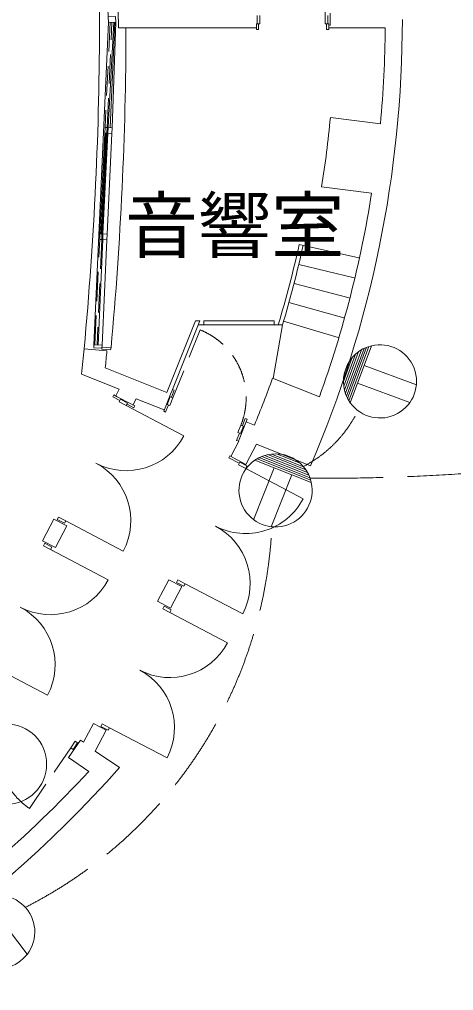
# Model space of a CAD drawing. Units: millimetres, scale not verified. Extents: x -50538 to 33462, y -30616 to 28184.
# Drawn here: x -2140 to 3202, y -13810 to -1873 of the extents above; entities that cross this region are included whole.
import ezdxf
from ezdxf.enums import TextEntityAlignment as Align

# ---------------------------------------------------------------- set-up
doc = ezdxf.new("R2010")
doc.units = ezdxf.units.MM
doc.header["$LTSCALE"] = 300
doc.linetypes.add('DASHED1', pattern=[1.8, 1.2, -0.6])
doc.linetypes.add('DASHED3', pattern=[4, 3, -1])
for name, color, linetype, lineweight in [('1-0_130', 7, 'Continuous', 9), ('8-1', 7, 'Continuous', 9), ('8-2', 7, 'Continuous', 9)]:
    doc.layers.add(name, color=color, linetype=linetype, lineweight=lineweight)
doc.layers.add('1-A', color=7, linetype='Continuous')
doc.styles.add('HG創英角ｺﾞｼｯｸUB', font='')
doc.styles.get('HG創英角ｺﾞｼｯｸUB').set_extended_font_data('HG創英角ｺﾞｼｯｸUB')

msp = doc.modelspace()

# ---------------------------------------------------------------- linework, layer by layer
at = {"layer": '1-0_130'}
for p, q in [((-1222.9, -5873.3), (-1043.1, -1909.5)), ((-979.9, -1906.7), (-1049.1, -3202.2)), ((-1024.1, -3203.3), (-965.2, -1906)), ((784.9, -1925.9), (784.9, -1825.9)), ((1654.9, -1925.9), (1654.9, -1825.9)), ((1684.9, -1798.3), (1684.9, -1948.3)), ((799.9, -1998.5), (799.9, -1925.9)), ((2361, -1978.3), (1664.9, -1978.3)), ((1685.7, -3077.6), (2301.2, -3155.2)), ((-1064.7, -3271.5), (-1124.2, -4508.1)), ((-1111.8, -4508.7), (-1052.3, -3272.1)), ((-1002.3, -3274.4), (-1061.8, -4510.9)), ((2193.7, -4008.4), (1578.3, -3930.9)), ((-1173, -5875.6), (-1114.9, -4578.6)), ((1301.4, -4641.1), (2034, -4801.8)), ((1977.4, -5049), (1296.5, -4886.4)), ((1238.5, -5119.8), (1916.2, -5295.1)), ((1850.4, -5540), (1176.1, -5352.2)), ((-327, -6459.7), (25, -5578.3)), ((25, -5578.3), (78.8, -5578.3)), ((128.8, -5628.3), (128.8, -5578.3)), ((1109.4, -5583.5), (1780.1, -5783.7)), ((1095.9, -5628.3), (58.8, -5628.3)), ((1095.9, -5628.3), (983.7, -6286.6)), ((-1063.8, -5947.8), (-1344.4, -5921.9)), ((-1124.8, -5900.8), (-1012.8, -5911.2)), ((-327, -6459.7), (-1083.4, -6155.3)), ((-911.6, -6418.4), (-1374.4, -6232.2)), ((974.4, -6282.9), (1551.1, -6511.5)), ((-911.6, -6418.4), (-955.1, -6501.1)), ((-274.2, -6462.2), (-257.5, -6420.4)), ((-701.9, -6535.2), (-742.7, -6612.8)), ((-701.9, -6535.2), (-358.5, -6673.3)), ((-273.2, -6459.8), (-347.4, -6645.5)), ((-809.3, -6589.1), (-825.6, -6620.1)), ((-348.3, -6647.9), (-365, -6689.7)), ((571, -7015.1), (645.2, -6829.3)), ((751.3, -6861.3), (648.9, -6820)), ((531.1, -7047.6), (566.4, -6959.4)), ((571, -7015.1), (554.3, -7056.9)), ((559.3, -7058.9), (461, -7245.9)), ((559.3, -7058.9), (531.1, -7047.6)), ((777.3, -7095.6), (646.8, -7343.6)), ((777.3, -7095.6), (1441.4, -7360.8)), ((646.8, -7343.6), (447.7, -7238.9)), ((487.5, -7259.8), (531.8, -7283.1)), ((643.6, -7392.7), (1351.6, -7765.1)), ((-1675.2, -8020.6), (-1658.9, -7989.6)), ((-1717.6, -8015.3), (-1857.2, -8280.8)), ((-1558.3, -8099), (-1717.6, -8015.3)), ((-1697.9, -8364.6), (-1558.3, -8099)), ((-1857.2, -8280.8), (-1697.9, -8364.6)), ((-1828.8, -8312.7), (-1845.1, -8343.6)), ((-1845.1, -8343.6), (-1756.6, -8390.2)), ((-1756.6, -8390.2), (-1730, -8404.2)), ((-301.5, -8760), (-441.1, -9025.5)), ((-142.1, -8843.8), (-301.5, -8760)), ((-206, -8793.3), (-189.7, -8762.3)), ((-101.2, -8808.8), (606.9, -9181.2)), ((-281.8, -9109.3), (-142.1, -8843.8)), ((-441.1, -9025.5), (-281.8, -9109.3)), ((-359.6, -9085.3), (-375.9, -9116.3)), ((-375.9, -9116.3), (-287.4, -9162.9)), ((-271.1, -9131.9), (-359.6, -9085.3)), ((-260.8, -9176.8), (-287.4, -9162.9)), ((-2501.3, -9806.3), (-1793.3, -10178.7)), ((-1351.9, -10757.4), (-1230.1, -10525.7)), ((-1230.1, -10525.7), (-1070.8, -10609.5)), ((-1070.8, -10609.5), (-1206.8, -10868.2)), ((-1048.4, -10609.9), (-1032.1, -10579)), ((-1389.1, -10732), (-1351.9, -10757.4)), ((-1206.8, -10868.2), (-909.7, -11070.4))]:
    msp.add_line(p, q, dxfattribs=at)
at = {"layer": '1-0_130', "linetype": 'DASHED1'}
for p, q in [((-1023, -1908.6), (-1086.5, -3200.5)), ((-1061.6, -3201.6), (-1001.4, -1907.6)), ((-1210.4, -5873.9), (-1152.4, -4576.9)), ((-1127.4, -4578), (-1185.5, -5875)), ((82.9, -5689.5), (-250.9, -6525.3)), ((-2015.6, -11572.6), (-1509.2, -10828.6))]:
    msp.add_line(p, q, dxfattribs=at)
at = {"layer": '1-0_130'}
for points in [[(-1222.9, 2126.7), (-1224.5, 2161.7), (-1124.6, 2166.2), (-1123, 2131.3), (-1098.9, 1601.8), (-1095.7, 1531.9), (-1183.1, 1527.9), (-1046.3, -1839.6), (-1043.1, -1909.5), (-955.7, -1905.6), (-958.9, -1835.6), (-1046.3, -1839.6)], [(1619.9, -1025.9), (1619.9, -1925.9), (1664.9, -1925.9), (1664.9, -1998.5), (1639.9, -1998.5), (1639.9, -1925.9)], [(774.9, -1978.3), (-922.1, -1978.3), (-925.3, -1768.3), (774.9, -1768.3)], [(-955.7, -1905.6), (-999.1, -3204.5), (-1049.1, -3202.2), (-1052.3, -3272.1), (-1002.3, -3274.4), (-999.1, -3204.5)], [(819.9, -1825.9), (819.9, -1925.9), (774.9, -1925.9), (774.9, -1998.5), (799.9, -1998.5)], [(-1089.7, -3270.4), (-1149.2, -4507), (-1124.2, -4508.1), (-1127.4, -4578), (-1152.4, -4576.9), (-1149.2, -4507)], [(-1136.7, -4507.5), (-1133.1, -4456), (-1077.2, -3271)], [(-1065, -4580.9), (-1123, -5877.8), (-1222.9, -5873.3), (-1224.5, -5908.2), (-1124.6, -5912.8), (-1123, -5877.8)], [(78.8, -5578.3), (-257.5, -6420.4), (-234.3, -6429.6), (-269.5, -6517.9)], [(128.8, -5578.3), (993.7, -5578.3), (993.7, -5628.3)], [(-1017.5, -5935.8), (-1127.1, -5925.7), (-1124.6, -5912.8)], [(-760.4, -6603.5), (-937.4, -6510.4), (-977.3, -6489.5), (-988.9, -6511.6), (-904.8, -6555.8)], [(-117.6, -6992.4), (-825.6, -6620.1), (-914.1, -6573.5), (-897.8, -6542.5), (-809.3, -6589.1)], [(-760.4, -6603.5), (-720.6, -6624.5), (-732.2, -6646.6), (-816.3, -6602.4)], [(-365, -6689.7), (-341.8, -6699), (-306.6, -6610.7)], [(645.2, -6829.3), (661.9, -6787.6), (638.7, -6778.3), (603.5, -6866.5)], [(447.7, -7238.9), (436.1, -7261), (564.4, -7328.5)], [(-1658.9, -7989.6), (-1570.4, -8036.2), (-1543.8, -8050.1)], [(-862.3, -8408.5), (-1570.4, -8036.2), (-1586.7, -8067.1), (-1675.2, -8020.6)], [(-1048.5, -8762.6), (-1756.6, -8390.2), (-1740.3, -8359.2), (-1828.8, -8312.7)], [(-101.2, -8808.8), (-117.5, -8839.8), (-206, -8793.3)], [(-189.7, -8762.3), (-101.2, -8808.8), (-74.6, -8822.8)], [(420.7, -9535.2), (-287.4, -9162.9), (-271.1, -9131.9)], [(-324.1, -10951.4), (-1032.1, -10579), (-1120.6, -10532.4), (-1136.9, -10563.4), (-1048.4, -10609.9)], [(-1287.4, -11115.8), (-1535.4, -10947), (-1389.1, -10732)]]:
    msp.add_lwpolyline(points, dxfattribs=at)
for points in [[(-1061.6, -3201.6), (-1086.5, -3200.5), (-1089.7, -3270.4), (-1064.7, -3271.5)], [(-1111.8, -4508.7), (-1114.9, -4578.6), (-1065, -4580.9), (-1061.8, -4510.9)], [(-283.4, -6512.3), (-250.9, -6525.3), (-288, -6618.2), (-320.5, -6605.2)], [(617.4, -6872.1), (580.3, -6964.9), (547.8, -6952), (584.9, -6859.1)], [(571.4, -7315.2), (659.9, -7361.8), (643.6, -7392.7), (555.1, -7346.2)], [(-1509.2, -10828.6), (-1480.3, -10848.3), (-1424.1, -10765.6), (-1453, -10745.9)]]:
    msp.add_lwpolyline(points, close=True, dxfattribs=at)
for centre, radius, start, end in [((-44888.6, -1900.3), 43734.5, 0.01746, 5.34715), ((-44888.6, -1846.3), 43734.5, 354.65283, 359.98253), ((-11318.6, -1873.3), 13890, 336.72953, 360), ((-44904.9, -1886.6), 44076.2, 354.76105, 359.8808), ((-11318.6, -1873.3), 13680, 354.62325, 359.56023), ((-11318.6, -1873.3), 13060, 350.9352, 354.7088), ((-11318.6, -1873.3), 13680, 340.18089, 351.02073), ((-11318.6, -1873.3), 12920, 343.10388, 347.62978), ((-11318.6, -1873.3), 12970, 343.17096, 347.62978), ((-44904.9, -1860), 43749.5, 354.26445, 354.67267), ((-44908.9, -1921.6), 44029.5, 354.48221, 354.7534), ((-44908.9, -1921.6), 44074.5, 354.77437, 354.80687), ((-6318.6, -1873.3), 20250, 294.37421, 348.39391), ((-11318.6, -1873.3), 13060, 337.54683, 340.26645), ((-825.6, -6620.1), 800, 242.25934, 332.25934), ((-1570.4, -8036.2), 800, 332.25934, 62.25934), ((643.6, -7392.7), 800, 242.25934, 332.2599), ((-101.2, -8808.8), 800, 332.25934, 62.25934), ((-1756.6, -8390.2), 800, 242.25934, 332.25934), ((-2501.3, -9806.3), 800, 332.25934, 62.25934), ((-6318.6, -1873.3), 18250, 286.21568, 336.44302), ((-6318.6, -1873.3), 19050, 270, 336.44962), ((-287.4, -9162.9), 800, 242.25934, 332.25934), ((-1032.1, -10579), 800, 332.25934, 62.25934), ((-11318.6, -1873.3), 13890, 287.29268, 318.53677), ((-11318.6, -1873.3), 13640, 310.46303, 317.34343)]:
    msp.add_arc(centre, radius, start, end, dxfattribs=at)
at = {"layer": '1-0_130', "linetype": 'DASHED1'}
for centre, start, end in [((-250.9, -6525.3), 338.22922, 68.22922), ((-1509.2, -10828.6), 145.76186, 235.76186)]:
    msp.add_arc(centre, 900, start, end, dxfattribs=at)
at = {"layer": '8-1'}
for p, q in [((1858.8, -6429.3), (2033.7, -5956.8)), ((1870.3, -6468.4), (2067.8, -5934.6)), ((1883.6, -6502.5), (2100.2, -5917.3)), ((1898.2, -6533), (2131.1, -5903.8)), ((1914, -6560.4), (2160.9, -5893.2)), ((1930.7, -6585.3), (2189.8, -5885.2)), ((1846, -6323.9), (1955.3, -6028.4)), ((1850.1, -6382.9), (1996.9, -5986.3)), ((1856.7, -6225), (1899.1, -6110.4)), ((2100.9, -6125.4), (2744.1, -6363.4)), ((2019.6, -6345.1), (2662.8, -6583.2)), ((783.2, -7274.5), (1443.9, -7538.1)), ((811, -7259.4), (1434.1, -7508)), ((841.8, -7245.5), (1421.4, -7476.8)), ((876.3, -7233.1), (1404.9, -7444)), ((915.7, -7222.6), (1383.6, -7409.3)), ((962.2, -7215), (1355, -7371.8)), ((1021.3, -7212.4), (1314, -7329.2)), ((1119.9, -7225.6), (1233.4, -7270.9)), ((995.7, -7385.5), (741.6, -8022.5)), ((757.9, -7290.6), (1451.3, -7567.2)), ((1213.4, -7472.3), (959.3, -8109.3)), ((-2460.2, -12818.4), (-2043.1, -13362.9))]:
    msp.add_line(p, q, dxfattribs=at)
for centre, start, end in [((2296, -6322.5), 103.64472, 215.73574), ((2296, -6322.5), 103.64472, 215.73574), ((2296, -6322.5), 215.73574, 103.64472), ((1011.4, -7662.3), 12.20507, 124.29609), ((1011.4, -7662.3), 12.20507, 124.29609), ((1011.4, -7662.3), 124.29609, 12.20507), ((-2400.3, -13089.2), 183.49949, 71.40847)]:
    msp.add_arc(centre, 450, start, end, dxfattribs=at)
at = {"layer": '8-2'}
msp.add_circle((-2299.9, -11027.1), 495, dxfattribs=at)
at = {"layer": '8-2', "linetype": 'DASHED3'}
for centre, radius, start, end in [((1669.9, 16575.5), 24088.3, 269.44242, 293.00703), ((646, -6006.8), 1535.1, 297.42547, 333.92424), ((-4565.6, -7844.2), 5538.2, 296.81644, 357.24842)]:
    msp.add_arc(centre, radius, start, end, dxfattribs=at)

# ---------------------------------------------------------------- texts
at = {"layer": '1-A', "style": 'HG創英角ｺﾞｼｯｸUB'}
msp.add_text('音響室', height=659.8, dxfattribs=at).set_placement((-842.8, -4932.3), align=Align.BOTTOM_LEFT)

doc.saveas('drawing.dxf')
